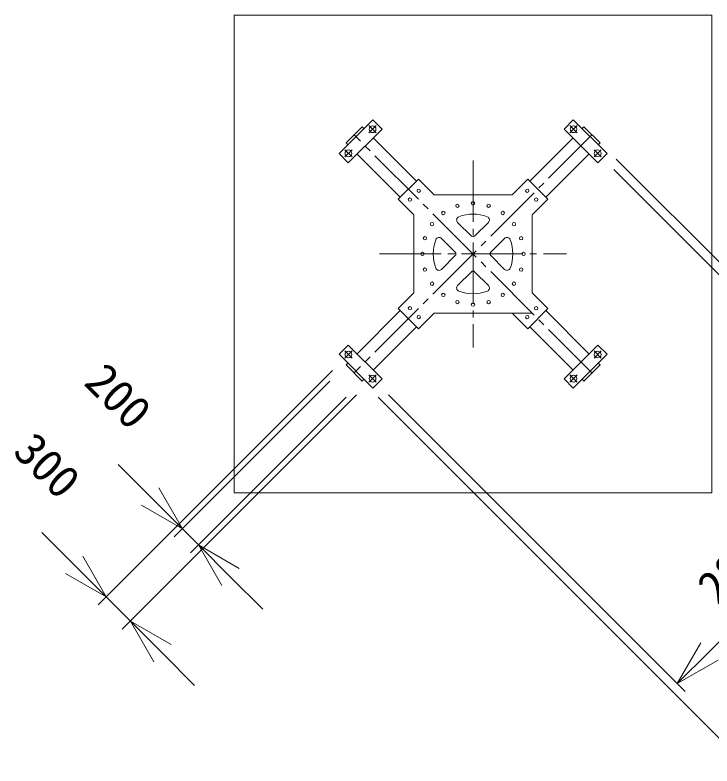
# Model space of a CAD drawing. Units: millimetres, scale not verified. Extents: x -17582 to 17444, y -25751 to 25749.
# Drawn here: x -14956 to -8825, y -25751 to -19150 of the extents above; entities that cross this region are included whole.
import ezdxf
from ezdxf.enums import TextEntityAlignment as Align

# ---------------------------------------------------------------- set-up
doc = ezdxf.new("R2010")
doc.units = ezdxf.units.MM
doc.header["$LTSCALE"] = 60
doc.linetypes.add('CHAIN2', pattern=[12, 9, -1, 1, -1])
for name, color, linetype, lineweight in [('0-3_05 寸法', 7, 'Continuous', 18), ('0-4_10 当社外形線', 7, 'Continuous', 18), ('0-5_12 当社中心線', 7, 'CHAIN2', 18), ('0-6_20 躯体・土木、外形線', 7, 'Continuous', 18)]:
    doc.layers.add(name, color=color, linetype=linetype, lineweight=lineweight)
doc.styles.add('ＭＳ ゴシック', font='')
doc.styles.get('ＭＳ ゴシック').set_extended_font_data('MS Gothic')

msp = doc.modelspace()

# ---------------------------------------------------------------- linework, layer by layer
at = {"layer": '0-3_05 寸法'}
for p, q in [((-9668.15, -20415.99), (-6425.84, -23658.29)), ((-9689.36, -20507.91), (-7079.59, -23117.68)), ((-12164.24, -22275.68), (-14224.43, -24335.88)), ((-12185.45, -22367.6), (-13554.8, -23736.95)), ((-11952.1, -22487.81), (-14012.3, -24548.01)), ((-12044.03, -22509.02), (-13413.38, -23878.37)), ((-11761.18, -22509.02), (-8518.88, -25751.33)), ((-11669.26, -22487.81), (-9059.49, -25097.58)), ((-13766.93, -23383.4), (-14049.77, -23100.55)), ((-7433.15, -23329.81), (-8847.36, -24744.03)), ((-13484.09, -23666.24), (-13766.93, -23383.4)), ((-13484.09, -23666.24), (-13342.67, -23807.66)), ((-14436.57, -23982.32), (-14719.41, -23699.48)), ((-13342.67, -23807.66), (-13059.82, -24090.5)), ((-14153.72, -24265.16), (-14436.57, -23982.32)), ((-13059.82, -24090.5), (-12776.98, -24373.35)), ((-14153.72, -24265.16), (-13941.59, -24477.3)), ((-13941.59, -24477.3), (-13658.75, -24760.14)), ((-9130.2, -25026.87), (-8847.36, -24744.03)), ((-13658.75, -24760.14), (-13375.9, -25042.98))]:
    msp.add_line(p, q, dxfattribs=at)
for points in [[(-13691.14, -23307.61), (-13484.09, -23666.24), (-13842.72, -23459.19)], [(-13135.61, -24166.29), (-13342.67, -23807.66), (-12984.04, -24014.72)], [(-14360.78, -23906.53), (-14153.72, -24265.16), (-14512.35, -24058.11)], [(-13734.54, -24835.93), (-13941.59, -24477.3), (-13582.96, -24684.35)], [(-8771.57, -24819.81), (-9130.2, -25026.87), (-8923.15, -24668.24)]]:
    msp.add_lwpolyline(points, dxfattribs=at)
at = {"layer": '0-4_10 当社外形線'}
for p, q in [((-12105.9, -20368.26), (-11808.91, -20071.27)), ((-11808.91, -20071.27), (-11727.6, -20152.59)), ((-10044.68, -20071.27), (-10126, -20152.59)), ((-9747.7, -20368.26), (-10044.68, -20071.27)), ((-12024.58, -20449.57), (-11727.6, -20152.59)), ((-9829.02, -20449.57), (-10126, -20152.59)), ((-11803.61, -20232.14), (-11425.31, -20610.44)), ((-10428.29, -20610.44), (-10049.99, -20232.14)), ((-10049.99, -20232.14), (-10108.32, -20290.48)), ((-12044.03, -20274.57), (-12028.12, -20290.48)), ((-9809.57, -20274.57), (-9825.48, -20290.48)), ((-12105.9, -20368.26), (-12024.58, -20449.57)), ((-11945.03, -20373.56), (-11566.73, -20751.86)), ((-10286.87, -20751.86), (-9908.57, -20373.56)), ((-9747.7, -20368.26), (-9829.02, -20449.57)), ((-11584.41, -20769.54), (-11407.63, -20592.76)), ((-11407.63, -20592.76), (-11270.02, -20730.37)), ((-10445.97, -20592.76), (-10583.58, -20730.37)), ((-10269.19, -20769.54), (-10445.97, -20592.76)), ((-11584.41, -20769.54), (-11446.8, -20907.15)), ((-11270.02, -20730.37), (-10583.58, -20730.37)), ((-10269.19, -20769.54), (-10406.8, -20907.15)), ((-11446.8, -20907.15), (-11446.8, -21593.6)), ((-10406.8, -20907.15), (-10406.8, -21593.6)), ((-10941, -21094.27), (-11062.5, -20972.77)), ((-10791.2, -20972.77), (-10912.7, -21094.27)), ((-11204.4, -21114.77), (-11082.9, -21236.27)), ((-10770.7, -21236.17), (-10649.2, -21114.67)), ((-11082.9, -21264.57), (-11204.4, -21386.07)), ((-10649.2, -21385.97), (-10770.7, -21264.47)), ((-11062.4, -21527.97), (-10940.9, -21406.47)), ((-10912.6, -21406.47), (-10791.1, -21527.97)), ((-11584.41, -21731.21), (-11446.8, -21593.6)), ((-10269.19, -21731.21), (-10406.8, -21593.6)), ((-11945.03, -22127.19), (-11566.73, -21748.88)), ((-11407.63, -21907.98), (-11584.41, -21731.21)), ((-11407.63, -21907.98), (-11270.02, -21770.37)), ((-11270.02, -21770.37), (-10583.58, -21770.37)), ((-11270.02, -21770.37), (-10406.8, -21770.37)), ((-10445.97, -21907.98), (-10583.58, -21770.37)), ((-10269.19, -21731.21), (-10445.97, -21907.98)), ((-10286.87, -21748.88), (-9908.57, -22127.19)), ((-11803.61, -22268.61), (-11425.31, -21890.31)), ((-10428.29, -21890.31), (-10049.99, -22268.61)), ((-12105.9, -22132.49), (-12024.58, -22051.17)), ((-11727.6, -22348.16), (-12024.58, -22051.17)), ((-9829.02, -22051.17), (-10126, -22348.16)), ((-9747.7, -22132.49), (-9829.02, -22051.17)), ((-11808.91, -22429.47), (-12105.9, -22132.49)), ((-9747.7, -22132.49), (-10044.68, -22429.47)), ((-9809.57, -22226.18), (-9825.48, -22210.27)), ((-11902.61, -22367.6), (-11886.7, -22351.69)), ((-11808.91, -22429.47), (-11727.6, -22348.16)), ((-10044.68, -22429.47), (-10126, -22348.16))]:
    msp.add_line(p, q, dxfattribs=at)
for points in [[(-12044.03, -20274.57), (-11902.61, -20133.14), (-11886.7, -20149.05)], [(-9809.57, -20274.57), (-9950.99, -20133.14), (-9966.9, -20149.05)], [(-11902.61, -22367.6), (-12044.03, -22226.18), (-12028.12, -22210.27)], [(-9809.57, -22226.18), (-9950.99, -22367.6), (-9966.9, -22351.69)]]:
    msp.add_lwpolyline(points, dxfattribs=at)
for centre, radius in [((-11810.68, -20154.36), 30), ((-10042.92, -20154.36), 30), ((-12022.81, -20366.49), 30), ((-9830.78, -20366.49), 30), ((-11404.1, -20695.27), 15), ((-10449.5, -20695.27), 15), ((-11481.9, -20773.07), 15), ((-10926.8, -20805.37), 15), ((-10371.7, -20773.07), 15), ((-11064.31, -20827.15), 15), ((-10789.29, -20827.15), 15), ((-11188.36, -20890.36), 15), ((-10665.23, -20890.36), 15), ((-11286.81, -20988.81), 15), ((-10566.79, -20988.81), 15), ((-11350.02, -21112.86), 15), ((-10503.58, -21112.86), 15), ((-11371.8, -21250.37), 15), ((-10481.8, -21250.37), 15), ((-11350.02, -21387.89), 15), ((-10503.58, -21387.89), 15), ((-11286.81, -21511.94), 15), ((-10566.79, -21511.94), 15), ((-11188.36, -21610.39), 15), ((-10665.23, -21610.39), 15), ((-11481.9, -21727.67), 15), ((-11064.31, -21673.59), 15), ((-10926.8, -21695.37), 15), ((-10789.29, -21673.59), 15), ((-10371.7, -21727.67), 15), ((-11404.1, -21805.47), 15), ((-10449.5, -21805.47), 15), ((-12022.81, -22134.26), 30), ((-9830.78, -22134.26), 30), ((-11810.68, -22346.39), 30), ((-10042.92, -22346.39), 30)]:
    msp.add_circle(centre, radius, dxfattribs=at)
for centre, radius, start, end in [((-11041.3, -20951.57), 30, 110.955, 225), ((-10926.8, -21250.37), 350, 69.045, 110.955), ((-10812.4, -20951.57), 30, 315, 69.045), ((-11225.6, -21135.97), 30, 45, 159.045), ((-10926.8, -21080.07), 20, 225, 315), ((-10628, -21135.87), 30, 20.955, 135), ((-10926.8, -21250.37), 350, 159.045, 200.955), ((-10926.8, -21250.37), 350, 339.045, 20.955), ((-11097.1, -21250.37), 20, 315, 45), ((-10756.5, -21250.37), 20, 135, 225), ((-11225.6, -21364.87), 30, 200.955, 315), ((-10628, -21364.77), 30, 225, 339.045), ((-10926.8, -21420.67), 20, 45, 135), ((-11041.2, -21549.17), 30, 135, 249.045), ((-10926.8, -21250.37), 350, 249.045, 290.955), ((-10812.3, -21549.17), 30, 290.955, 45)]:
    msp.add_arc(centre, radius, start, end, dxfattribs=at)
at = {"layer": '0-5_12 当社中心線'}
for p, q in [((-11842.5, -20122.54), (-11778.86, -20186.18)), ((-11842.5, -20186.18), (-11779.27, -20122.95)), ((-10011.1, -20122.54), (-10074.74, -20186.18)), ((-10011.1, -20186.18), (-10074.33, -20122.95)), ((-9880.28, -20203.86), (-11973.32, -22296.89)), ((-9880.28, -22296.89), (-11973.32, -20203.86)), ((-12054.63, -20334.67), (-11990.99, -20398.31)), ((-12054.63, -20398.31), (-11990.99, -20334.67)), ((-9798.96, -20334.67), (-9862.6, -20398.31)), ((-9798.96, -20398.31), (-9862.6, -20334.67)), ((-10926.8, -20428.9), (-10926.8, -22071.84)), ((-11748.27, -21250.37), (-10105.33, -21250.37)), ((-12054.63, -22166.08), (-11990.99, -22102.44)), ((-11990.99, -22166.08), (-12054.23, -22102.85)), ((-9798.96, -22166.08), (-9862.6, -22102.44)), ((-9798.96, -22102.44), (-9862.6, -22166.08)), ((-11842.5, -22378.21), (-11778.86, -22314.57)), ((-11778.86, -22378.21), (-11842.5, -22314.57)), ((-10011.1, -22378.21), (-10074.74, -22314.57)), ((-10011.1, -22314.57), (-10074.33, -22377.8))]:
    msp.add_line(p, q, dxfattribs=at)
at = {"layer": '0-6_20 躯体・土木、外形線'}
for p, q in [((-13026.8, -19150.37), (-8826.8, -19150.37)), ((-13026.8, -19150.37), (-13026.8, -23350.37)), ((-8826.8, -19150.37), (-8826.8, -23350.37)), ((-8826.8, -23350.37), (-13026.8, -23350.37))]:
    msp.add_line(p, q, dxfattribs=at)

# ---------------------------------------------------------------- texts
at = {"layer": '0-3_05 寸法', "style": 'ＭＳ ゴシック'}
for s, rotation, p in [('200', 315, (-14422.84, -22453.4)), ('300', 315, (-15048.95, -23063.26)), ('2800', 45, (-8710.65, -24409.33))]:
    msp.add_text(s, height=293.3, rotation=rotation, dxfattribs=at).set_placement(p, align=Align.BOTTOM_LEFT)

doc.saveas('drawing.dxf')
